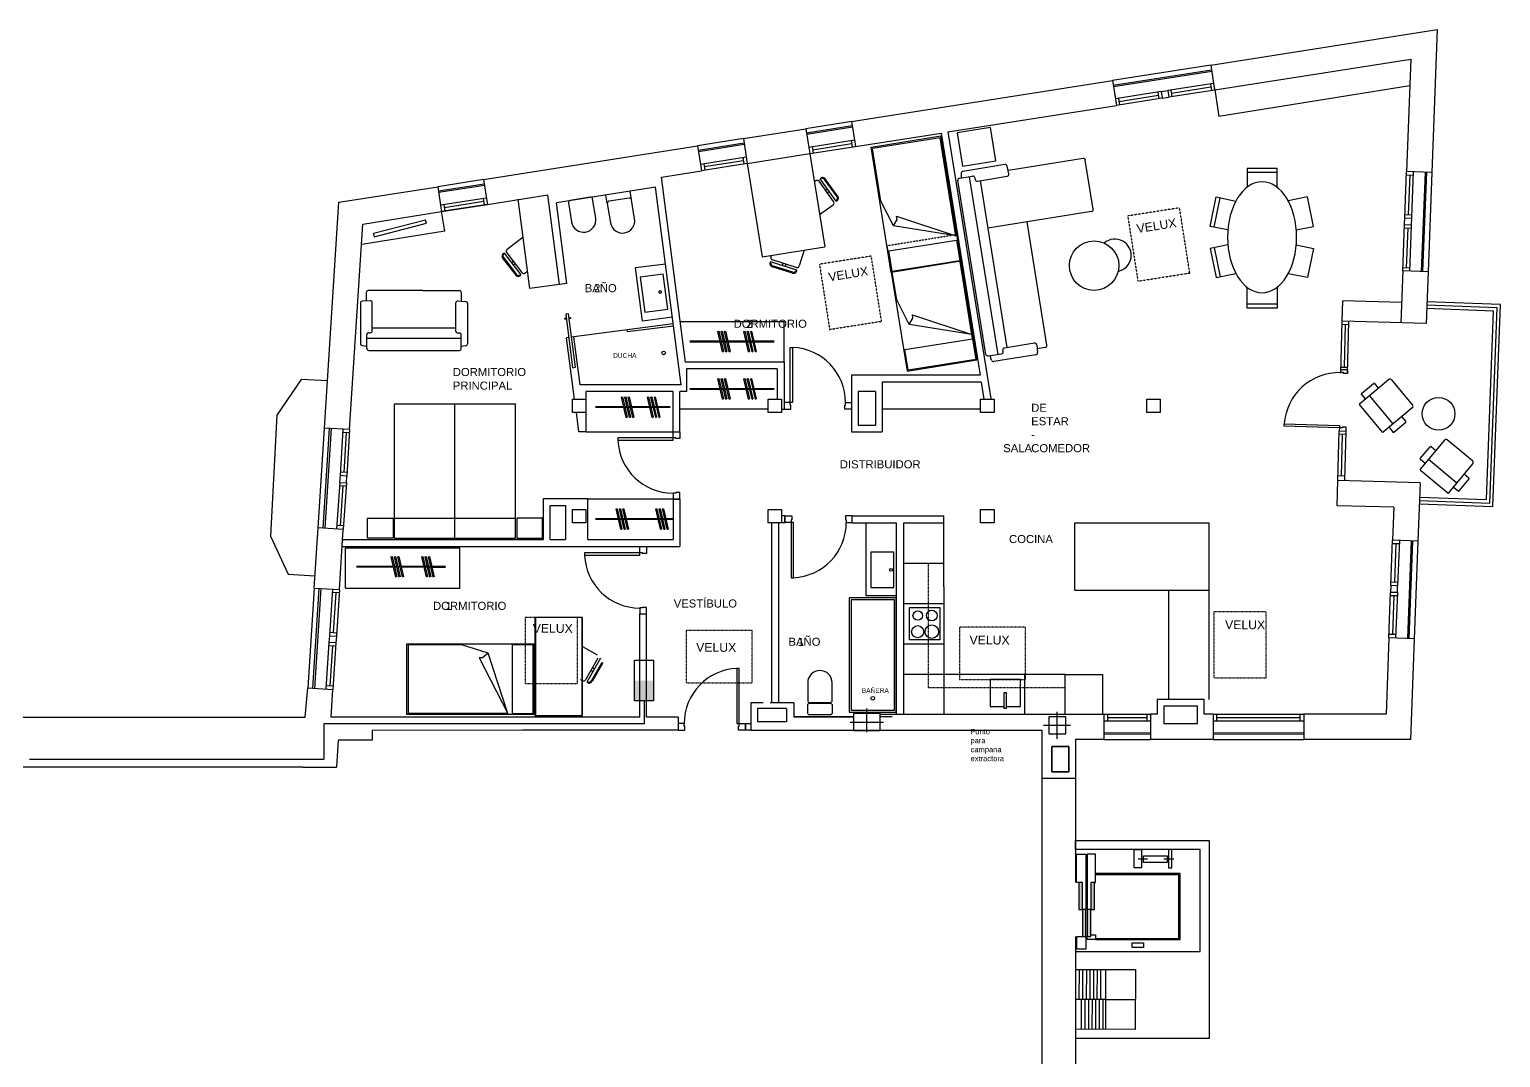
# Model space of a CAD drawing. Header units: millimetres. Extents: x -114873 to 61938, y -65989 to 30035.
# Drawn here: x -89479 to -64982, y -33514 to -16390 of the extents above; entities that cross this region are included whole.
import ezdxf

# ---------------------------------------------------------------- set-up
doc = ezdxf.new("R2010")
doc.units = ezdxf.units.MM
doc.linetypes.add('ACAD_ISO03W100', pattern=[30, 12, -18])
for name, color, linetype in [('1. ESTR - CUBIERTA', 160, 'Continuous'), ('1. MURO', 1, 'Continuous'), ('1. MURO MODIF', 1, 'Continuous'), ('12. MOB', 5, 'Continuous'), ('12. MOB ASEOS+COCINAS', 5, 'Continuous'), ('12. MOBILIARIO', 5, 'Continuous'), ('3. CARP', 4, 'Continuous'), ('3. CARPINTERIA', 4, 'Continuous'), ('4.1 ESTR REFORMADO', 1, 'Continuous'), ('6. PROYECCIÓN', 251, 'Continuous'), ('_aislante', 251, 'Continuous'), ('Escaleras y ascensor', 7, 'Continuous'), ('Telecomunicaciones', 3, 'Continuous'), ('TEXTO', 140, 'Continuous')]:
    doc.layers.add(name, color=color, linetype=linetype)
doc.styles.get("Standard").update_dxf_attribs({"font": 'arial.ttf'})
doc.styles.add('texto 2', font='arial.ttf', dxfattribs={"height": 0.06})

# ---------------------------------------------------------------- blocks, each defined once
blk = doc.blocks.new('WC')
for points in [[(-0.214, -0.183), (-0.477, -0.183, -0.414214), (-0.659, 0), (-0.659, 0, -0.414214), (-0.477, 0.182), (-0.214, 0.182, -0.414214), (-0.184, 0.152), (-0.184, -0.153, -0.414214)], [(-0.143, -0.183), (-0.03, -0.183, 0.414214), (0, -0.153), (0, 0.152, 0.414214), (-0.03, 0.182), (-0.143, 0.182, 0.414214), (-0.173, 0.152), (-0.173, -0.153, 0.414214)]]:
    blk.add_lwpolyline(points, format="xyb", close=True)
blk = doc.blocks.new('A$Cd6b9cd30')
at = {"layer": 'Telecomunicaciones'}
h = blk.add_hatch(color=256, dxfattribs=at)
h.dxf.hatch_style = 1
h.paths.add_polyline_path([(-158, 0), (-158, -338), (158, -338), (158, 0)])
blk.add_lwpolyline([(158, 0), (158, -677), (-158, -677), (-158, 0)], close=True, dxfattribs=at)

msp = doc.modelspace()

# ---------------------------------------------------------------- hatches: boundary and pattern name
for points in [[(-72006, -31048), (-71946, -31048), (-71946, -30598), (-72006, -30598)], [(-71806, -31048), (-71746, -31048), (-71746, -30598), (-71806, -30598)], [(-71886, -31498), (-71886, -31048), (-71946, -31048), (-71946, -31498)], [(-71866, -31498), (-71806, -31498), (-71806, -31468), (-71806, -31048), (-71866, -31048)]]:
    msp.add_hatch(color=256).paths.add_polyline_path(points)

# ---------------------------------------------------------------- linework, layer by layer
for p, q in [((-70860, -30211), (-71016, -30211)), ((-70425, -30211), (-70592, -30211))]:
    msp.add_line(p, q)
for points in [[(-67643, -22105), (-67641, -22052), (-67529, -22055), (-67531, -22119), (-67598, -22118), (-67598, -22106), (-67643, -22105)], [(-67667, -23024), (-67668, -23077), (-67556, -23080), (-67555, -23015), (-67622, -23014), (-67622, -23025), (-67667, -23024)], [(-72062, -31498), (-72062, -31748), (-69982, -31748), (-69982, -30048), (-69982, -30048), (-72062, -30048), (-72062, -30598)], [(-72006, -30598), (-72042, -30598), (-72042, -30124), (-71886, -30124), (-71886, -31048)], [(-71746, -30598), (-71726, -30598), (-71726, -30124), (-71866, -30124), (-71866, -31048)], [(-71726, -31548), (-70318, -31548), (-70318, -30448), (-71726, -30448)], [(-71726, -31528), (-70338, -31528), (-70338, -30468), (-71726, -30468)], [(-71726, -31548), (-71866, -31548), (-71866, -31498), (-71806, -31498), (-71806, -31468), (-71726, -31468), (-71726, -31548)]]:
    msp.add_lwpolyline(points)
for points in [[(-67667, -23024), (-68585, -22999), (-68584, -22960), (-67666, -22984)], [(-70960, -30048), (-70960, -30356), (-71083, -30356), (-71083, -30048)], [(-70514, -30048), (-70514, -30356), (-70458, -30356), (-70458, -30048)], [(-70536, -30155), (-70536, -30267), (-70927, -30267), (-70927, -30155)], [(-72006, -30598), (-72006, -31048), (-71946, -31048), (-71946, -30598)], [(-71806, -30598), (-71806, -31048), (-71746, -31048), (-71746, -30598)], [(-71946, -31048), (-71946, -31498), (-71886, -31498), (-71886, -31048)], [(-71866, -31048), (-71866, -31498), (-71806, -31498), (-71806, -31048)], [(-71886, -31498), (-71886, -31708), (-72037, -31708), (-72037, -31498)], [(-70927, -31603), (-70927, -31681), (-71116, -31681), (-71116, -31603)]]:
    msp.add_lwpolyline(points, close=True)
msp.add_arc((-67667, -23025), 920, 88.5034, 175.9638)
at = {"layer": '1. ESTR - CUBIERTA'}
for p, q in [((-72454, -28335), (-72174, -28335)), ((-72454, -28756), (-72454, -28335)), ((-72174, -28335), (-72174, -28756)), ((-72174, -28756), (-72454, -28756))]:
    msp.add_line(p, q, dxfattribs=at)
at = {"layer": '1. MURO'}
for p, q in [((-69808, -16984), (-66037, -16390)), ((-66037, -16390), (-66129, -18771)), ((-69742, -17399), (-66477, -16884)), ((-66477, -16884), (-66548, -18756)), ((-69808, -16984), (-69749, -17361)), ((-75789, -17925), (-71444, -17241)), ((-71444, -17238), (-71379, -17656)), ((-69749, -17361), (-69743, -17399)), ((-70634, -17426), (-70523, -17409)), ((-70634, -17426), (-70618, -17528)), ((-70618, -17528), (-70617, -17537)), ((-70617, -17537), (-70506, -17519)), ((-70523, -17409), (-70505, -17519)), ((-74188, -18098), (-71379, -17656)), ((-77591, -18208), (-76551, -18045)), ((-76551, -18045), (-76491, -18423)), ((-75789, -17925), (-75729, -18303)), ((-75724, -18340), (-74298, -18116)), ((-74298, -18116), (-73648, -22150)), ((-74188, -18098), (-73472, -22538)), ((-81918, -18889), (-78354, -18328)), ((-78354, -18329), (-78294, -18708)), ((-77591, -18208), (-77531, -18588)), ((-75729, -18303), (-75724, -18340)), ((-77531, -18588), (-77526, -18623)), ((-77526, -18622), (-76485, -18459)), ((-76491, -18423), (-76485, -18459)), ((-78954, -18848), (-78289, -18743)), ((-78552, -21931), (-78954, -18848)), ((-78294, -18708), (-78289, -18743)), ((-66129, -18771), (-66548, -18756)), ((-84326, -19268), (-82680, -19009)), ((-82681, -19009), (-82620, -19396)), ((-81918, -18889), (-81857, -19276)), ((-79056, -19015), (-80703, -19280)), ((-78627, -22307), (-79056, -19015)), ((-84567, -23031), (-84326, -19268)), ((-81857, -19276), (-81853, -19304)), ((-81853, -19304), (-80845, -19146)), ((-80650, -20640), (-80845, -19146)), ((-80528, -20624), (-80703, -19280)), ((-83928, -19631), (-82615, -19424)), ((-82620, -19396), (-82615, -19424)), ((-66581, -19640), (-66577, -19529)), ((-66577, -19529), (-66465, -19533)), ((-66465, -19533), (-66469, -19645)), ((-84147, -23054), (-83928, -19631)), ((-66581, -19640), (-66469, -19645)), ((-66610, -20413), (-66643, -21270)), ((-66190, -20428), (-66610, -20413)), ((-66190, -20428), (-66223, -21286)), ((-80528, -20624), (-80650, -20640)), ((-67620, -21249), (-67611, -20913)), ((-66630, -20939), (-67611, -20913)), ((-66223, -21286), (-67620, -21249)), ((-80497, -21523), (-80535, -21528)), ((-80402, -22547), (-80535, -21528)), ((-80412, -21512), (-80450, -21517)), ((-80309, -22307), (-80412, -21512)), ((-78537, -22043), (-78537, -22419)), ((-77030, -22043), (-77030, -22547)), ((-76912, -21931), (-76912, -22715)), ((-73648, -22150), (-75792, -22150)), ((-75792, -22150), (-75792, -23091)), ((-73629, -22267), (-75277, -22267)), ((-75277, -22267), (-75277, -23091)), ((-73629, -22267), (-73584, -22547)), ((-80207, -23091), (-80207, -22419)), ((-75389, -22419), (-75680, -22419)), ((-75680, -22419), (-75680, -22979)), ((-75389, -22419), (-75389, -22979)), ((-80438, -22771), (-80438, -22547)), ((-80438, -22547), (-80214, -22547)), ((-80214, -22771), (-80438, -22771)), ((-80331, -23091), (-80372, -22771)), ((-80214, -22547), (-80214, -22771)), ((-77179, -22771), (-77179, -22547)), ((-77179, -22547), (-76955, -22547)), ((-76955, -22771), (-77179, -22771)), ((-76955, -22547), (-76955, -22771)), ((-73640, -22771), (-73640, -22547)), ((-73640, -22547), (-73416, -22547)), ((-73416, -22771), (-73640, -22771)), ((-73416, -22547), (-73416, -22771)), ((-70873, -22771), (-70873, -22547)), ((-70873, -22547), (-70649, -22547)), ((-70649, -22771), (-70873, -22771)), ((-70649, -22547), (-70649, -22771)), ((-75680, -22979), (-75389, -22979)), ((-84147, -23054), (-84567, -23031)), ((-80207, -23091), (-80331, -23091)), ((-75792, -23091), (-75277, -23091)), ((-84305, -23822), (-84313, -23934)), ((-84313, -23934), (-84201, -23940)), ((-84193, -23828), (-84305, -23822)), ((-84201, -23940), (-84193, -23828)), ((-67702, -24322), (-67690, -23902)), ((-66323, -23939), (-67690, -23902)), ((-66323, -23939), (-66360, -24914)), ((-80917, -24887), (-80917, -24205)), ((-80917, -24205), (-80178, -24205)), ((-80178, -24887), (-80178, -24205)), ((-78761, -24211), (-78761, -24887)), ((-78649, -24211), (-78649, -25004)), ((-80805, -24887), (-80805, -24317)), ((-80805, -24317), (-80550, -24317)), ((-80438, -24608), (-80438, -24384)), ((-80438, -24384), (-80214, -24384)), ((-80214, -24384), (-80214, -24608)), ((-77179, -24608), (-77179, -24384)), ((-77179, -24384), (-76955, -24384)), ((-76955, -24384), (-76955, -24608)), ((-76899, -24491), (-76955, -24491)), ((-76899, -24491), (-76899, -24608)), ((-75779, -24491), (-74254, -24491)), ((-75779, -24608), (-75779, -24491)), ((-74254, -24608), (-74254, -24491)), ((-73640, -24608), (-73640, -24384)), ((-73640, -24384), (-73416, -24384)), ((-73416, -24384), (-73416, -24608)), ((-66759, -24347), (-67702, -24322)), ((-66759, -24347), (-66780, -24899)), ((-84737, -25696), (-84673, -24693)), ((-84253, -24716), (-84673, -24693)), ((-84318, -25719), (-84254, -24720)), ((-80214, -24608), (-80438, -24608)), ((-76955, -24608), (-77179, -24608)), ((-77121, -24608), (-77121, -27603)), ((-77004, -24608), (-77004, -27603)), ((-76899, -24608), (-76955, -24608)), ((-75779, -24608), (-75044, -24608)), ((-75044, -24608), (-75044, -27806)), ((-74926, -24608), (-74926, -27806)), ((-74926, -24608), (-74254, -24608)), ((-73416, -24608), (-73640, -24608)), ((-84264, -24887), (-80917, -24887)), ((-80805, -24887), (-80550, -24887)), ((-80178, -24887), (-78761, -24887)), ((-66360, -24914), (-66780, -24899)), ((-84272, -25004), (-78649, -25004)), ((-84737, -25696), (-84318, -25719)), ((-66809, -25654), (-66813, -25766)), ((-66697, -25658), (-66809, -25654)), ((-66701, -25770), (-66697, -25658)), ((-66701, -25770), (-66813, -25766)), ((-79316, -26124), (-79204, -26124)), ((-84486, -26598), (-84478, -26488)), ((-84374, -26606), (-84486, -26598)), ((-84478, -26488), (-84367, -26494)), ((-84367, -26494), (-84374, -26606)), ((-66841, -26522), (-66890, -27794)), ((-66422, -26538), (-66841, -26522)), ((-66422, -26538), (-66485, -28214)), ((-84885, -27843), (-84843, -27358)), ((-84844, -27357), (-84424, -27381)), ((-84453, -27843), (-84424, -27384)), ((-77466, -27603), (-77466, -28061)), ((-77260, -27603), (-77466, -27603)), ((-76752, -27603), (-77142, -27603)), ((-76752, -27603), (-76752, -27841)), ((-69917, -27548), (-70701, -27548)), ((-70701, -27548), (-70701, -27794)), ((-70029, -27660), (-70589, -27660)), ((-70589, -27660), (-70589, -27951)), ((-70029, -27951), (-70029, -27660)), ((-69917, -27794), (-69917, -27548)), ((-94981, -27843), (-84885, -27843)), ((-84885, -27843), (-84885, -27843)), ((-79316, -27843), (-84453, -27843)), ((-78676, -27843), (-79204, -27843)), ((-78676, -27843), (-78676, -28063)), ((-77354, -27698), (-77354, -27922)), ((-76870, -27698), (-77354, -27698)), ((-76870, -27922), (-77354, -27922)), ((-76870, -27698), (-76870, -27922)), ((-75759, -27841), (-76752, -27841)), ((-76752, -27841), (-75759, -27841)), ((-75112, -27841), (-75311, -27841)), ((-75310, -27793), (-71586, -27793)), ((-71586, -27793), (-71586, -28215)), ((-70701, -27794), (-70813, -27794)), ((-70813, -27794), (-70813, -28214)), ((-69770, -27794), (-69917, -27794)), ((-69770, -27794), (-69770, -28214)), ((-68261, -27794), (-68261, -28214)), ((-66890, -27794), (-68261, -27794)), ((-81266, -28063), (-83774, -28065)), ((-83774, -28065), (-83774, -28229)), ((-78676, -28063), (-81266, -28063)), ((-77556, -28063), (-77556, -27951)), ((-77556, -27951), (-77466, -27951)), ((-77466, -28063), (-77556, -28063)), ((-77466, -28034), (-77466, -28061)), ((-77466, -28061), (-72620, -28061)), ((-72620, -28061), (-72620, -28868)), ((-70589, -27951), (-70029, -27951)), ((-84338, -28229), (-84366, -28676)), ((-83774, -28229), (-84338, -28229)), ((-72174, -28335), (-72454, -28335)), ((-72454, -28335), (-72454, -28335)), ((-72454, -28335), (-72454, -28756)), ((-72174, -28756), (-72174, -28335)), ((-72060, -28215), (-72060, -28868)), ((-71586, -28215), (-72060, -28215)), ((-69770, -28214), (-70813, -28214)), ((-66485, -28214), (-68261, -28214)), ((-84928, -28676), (-94928, -28676)), ((-84928, -28676), (-84366, -28676)), ((-72062, -28868), (-72620, -28868)), ((-72620, -28868), (-72620, -35532)), ((-72454, -28756), (-72174, -28756)), ((-72062, -28868), (-72060, -30048)), ((-72060, -30048), (-72060, -29898)), ((-72060, -29898), (-69832, -29898)), ((-69832, -29898), (-69832, -33196)), ((-72062, -31748), (-72062, -32048)), ((-72062, -33043), (-72060, -35532)), ((-69832, -33196), (-72062, -33197))]:
    msp.add_line(p, q, dxfattribs=at)
at = {"layer": '1. MURO', "color": 1}
for p, q in [((-76912, -21931), (-78552, -21931)), ((-77030, -22043), (-78537, -22043)), ((-78627, -22307), (-80309, -22307)), ((-78761, -22419), (-80207, -22419)), ((-78761, -23091), (-78761, -22419)), ((-78537, -22419), (-78649, -22419)), ((-78649, -23091), (-78649, -22419)), ((-76955, -22715), (-76912, -22715)), ((-80550, -24317), (-80550, -24887)), ((-79316, -27843), (-79316, -26124)), ((-79204, -27843), (-79204, -26124))]:
    msp.add_line(p, q, dxfattribs=at)
at = {"layer": '1. MURO MODIF'}
msp.add_lwpolyline([(-72224, -28121), (-72224, -27841), (-72504, -27841), (-72504, -28121)], close=True, dxfattribs=at)
at = {"layer": '12. MOB'}
for p, q in [((-67329, -22623), (-66847, -22222)), ((-67297, -22451), (-67099, -22286)), ((-67084, -22287), (-67019, -22365)), ((-66800, -22226), (-66449, -22648)), ((-67234, -22544), (-67299, -22466)), ((-66771, -22960), (-67166, -22487)), ((-66951, -23095), (-67331, -22639)), ((-66453, -22695), (-66935, -23096)), ((-66840, -23017), (-66776, -23095)), ((-66760, -23096), (-66562, -22932)), ((-66561, -22916), (-66625, -22838)), ((-65917, -23231), (-66319, -23713)), ((-65448, -23577), (-65870, -23226)), ((-66319, -23538), (-66154, -23340)), ((-66138, -23338), (-66061, -23403)), ((-66240, -23618), (-66317, -23553)), ((-66317, -23728), (-65861, -24108)), ((-66183, -23549), (-65709, -23943)), ((-65845, -24107), (-65444, -23625)), ((-65673, -24075), (-65508, -23877)), ((-65510, -23861), (-65587, -23797)), ((-65766, -24012), (-65689, -24076))]:
    msp.add_line(p, q, dxfattribs=at)
msp.add_circle((-66015, -22792), 273, dxfattribs=at)
for centre, radius, start, end in [((-67092, -22295), 11.2, 39.7714, 129.7714), ((-66826, -22247), 33.6, 39.7714, 129.7714), ((-67290, -22459), 11.2, 129.7714, 219.7714), ((-67322, -22631), 11.2, 129.7714, 219.7714), ((-66474, -22669), 33.6, 309.7714, 39.7714), ((-66569, -22923), 11.2, 309.7714, 39.7714), ((-66942, -23088), 11.2, 219.7714, 309.7714), ((-66767, -23088), 11.2, 219.7714, 309.7714), ((-65892, -23252), 33.6, 50.2286, 140.2286), ((-66145, -23347), 11.2, 50.2286, 140.2286), ((-66310, -23545), 11.2, 140.2286, 230.2286), ((-66310, -23720), 11.2, 140.2286, 230.2286), ((-65470, -23603), 33.6, 320.2286, 50.2286), ((-65517, -23870), 11.2, 320.2286, 50.2286), ((-65854, -24100), 11.2, 230.2286, 320.2286), ((-65682, -24068), 11.2, 230.2286, 320.2286)]:
    msp.add_arc(centre, radius, start, end, dxfattribs=at)
at = {"layer": '12. MOB ASEOS+COCINAS'}
msp.add_line((-70509, -27418), (-70509, -27418), dxfattribs=at)
at = {"layer": '12. MOBILIARIO'}
for p, q in [((-66494, -17329), (-69671, -17841)), ((-69742, -17399), (-69671, -17841)), ((-73476, -18024), (-74029, -18114)), ((-74029, -18114), (-73940, -18666)), ((-73387, -18577), (-73476, -18024)), ((-75464, -18349), (-74303, -18162)), ((-75128, -20439), (-75464, -18349)), ((-75357, -19012), (-75464, -18349)), ((-74315, -18193), (-75443, -18375)), ((-74052, -19827), (-74315, -18193)), ((-74303, -18162), (-73967, -20251)), ((-76486, -18460), (-76236, -20009)), ((-75302, -19250), (-75443, -18375)), ((-73940, -18666), (-73387, -18577)), ((-71935, -18539), (-73177, -18739)), ((-71765, -19385), (-71897, -18566)), ((-77526, -18623), (-77275, -20177)), ((-74240, -18659), (-74129, -19347)), ((-73994, -18870), (-73774, -18835)), ((-73965, -18788), (-73962, -18865)), ((-73237, -18642), (-73937, -18755)), ((-73832, -18844), (-73355, -21804)), ((-73736, -18862), (-73732, -18888)), ((-73694, -18915), (-73197, -18835)), ((-73170, -18795), (-73199, -18667)), ((-68705, -18706), (-69204, -18706)), ((-69204, -18706), (-69204, -19019)), ((-68705, -18773), (-69204, -18773)), ((-68705, -19019), (-68705, -18706)), ((-79453, -19226), (-79476, -19083)), ((-76385, -18911), (-76410, -18929)), ((-76088, -19257), (-76331, -18920)), ((-76044, -19252), (-76312, -18880)), ((-76030, -19179), (-76239, -18890)), ((-76017, -19170), (-76226, -18880)), ((-76225, -19067), (-76193, -19045)), ((-76194, -19109), (-76163, -19087)), ((-73555, -21803), (-74021, -18908)), ((-73649, -18908), (-73201, -21686)), ((-81149, -20705), (-81342, -19218)), ((-80504, -19279), (-80453, -19597)), ((-80139, -19186), (-80476, -19241)), ((-80049, -19532), (-80101, -19214)), ((-79857, -19286), (-79879, -19148)), ((-79856, -19291), (-79805, -19609)), ((-79491, -19199), (-79828, -19253)), ((-79401, -19544), (-79453, -19226)), ((-76322, -19474), (-76097, -19312)), ((-75093, -19662), (-75302, -19250)), ((-69818, -19670), (-69718, -19181)), ((-69753, -19683), (-69652, -19195)), ((-69718, -19181), (-69390, -19248)), ((-68197, -19181), (-68519, -19247)), ((-68096, -19670), (-68197, -19181)), ((-82882, -19565), (-83750, -19790)), ((-82868, -19619), (-82882, -19565)), ((-82615, -19424), (-82616, -19418)), ((-82563, -19750), (-82616, -19418)), ((-75093, -19662), (-75032, -19554)), ((-75032, -19554), (-75041, -19501)), ((-75041, -19501), (-74052, -19827)), ((-71792, -19423), (-73521, -19702)), ((-72535, -21646), (-72866, -19596)), ((-82563, -19750), (-83946, -19973)), ((-83750, -19790), (-83736, -19844)), ((-83736, -19844), (-82868, -19619)), ((-80219, -19766), (-80219, -19766)), ((-79571, -19779), (-79571, -19779)), ((-74052, -19827), (-75093, -19662)), ((-69524, -19730), (-69818, -19670)), ((-68384, -19729), (-68096, -19670)), ((-81260, -19852), (-81524, -20054)), ((-77275, -20177), (-76236, -20009)), ((-76578, -20065), (-76662, -20330)), ((-75200, -19991), (-74863, -22081)), ((-75168, -20080), (-74040, -19899)), ((-75113, -20424), (-75168, -20080)), ((-74040, -19899), (-73985, -20242)), ((-69524, -19975), (-69818, -20036)), ((-69818, -20036), (-69718, -20524)), ((-69753, -20022), (-69652, -20511)), ((-68385, -19977), (-68096, -20036)), ((-68096, -20036), (-68197, -20524)), ((-81599, -20198), (-81382, -20481)), ((-81586, -20188), (-81369, -20472)), ((-81575, -20115), (-81296, -20479)), ((-81531, -20109), (-81278, -20439)), ((-81420, -20253), (-81451, -20277)), ((-81389, -20294), (-81419, -20318)), ((-78889, -20297), (-79389, -20362)), ((-76702, -20399), (-77139, -20261)), ((-77133, -20182), (-77123, -20152)), ((-76710, -20355), (-77107, -20230)), ((-76766, -20434), (-77107, -20327)), ((-76934, -20285), (-76945, -20322)), ((-76884, -20301), (-76896, -20338)), ((-73967, -20251), (-75128, -20439)), ((-73985, -20242), (-75113, -20424)), ((-73787, -21469), (-73983, -20254)), ((-73702, -21894), (-73982, -20153)), ((-81223, -20446), (-81186, -20417)), ((-79273, -21251), (-79389, -20362)), ((-78926, -20466), (-79309, -20516)), ((-79309, -20516), (-79234, -21097)), ((-78850, -21047), (-78926, -20466)), ((-76771, -20450), (-77112, -20343)), ((-75037, -20893), (-75111, -20436)), ((-69718, -20524), (-69388, -20457)), ((-68197, -20524), (-68521, -20458)), ((-83871, -20773), (-83871, -20912)), ((-82929, -20739), (-83837, -20739)), ((-82929, -20739), (-82320, -20739)), ((-82287, -20772), (-82287, -20910)), ((-80650, -20640), (-81149, -20705)), ((-69204, -21031), (-69204, -20684)), ((-68705, -20684), (-68705, -21031)), ((-83967, -20949), (-83967, -21624)), ((-83805, -20908), (-83937, -20917)), ((-83770, -21410), (-83770, -20941)), ((-82379, -21414), (-82379, -20945)), ((-82344, -20912), (-82213, -20921)), ((-82182, -20954), (-82182, -21628)), ((-79234, -21097), (-78850, -21047)), ((-74828, -21304), (-75037, -20893)), ((-73776, -21537), (-73887, -20849)), ((-68705, -20964), (-69204, -20964)), ((-68705, -21031), (-69204, -21031)), ((-78759, -21296), (-80412, -21512)), ((-78773, -21185), (-79273, -21251)), ((-76912, -21259), (-78639, -21259)), ((-76912, -21931), (-76912, -21259)), ((-74828, -21304), (-74768, -21197)), ((-73787, -21469), (-74828, -21304)), ((-74768, -21197), (-74776, -21144)), ((-74776, -21144), (-73787, -21469)), ((-83862, -21699), (-83862, -21475)), ((-82287, -21539), (-83862, -21539)), ((-83829, -21443), (-83803, -21443)), ((-82379, -21368), (-83770, -21368)), ((-82320, -21447), (-82346, -21447)), ((-82287, -21703), (-82287, -21480)), ((-79519, -21429), (-79523, -21396)), ((-78754, -21330), (-79519, -21429)), ((-78016, -21420), (-77999, -21416)), ((-77938, -21758), (-78016, -21420)), ((-77999, -21416), (-77921, -21754)), ((-77960, -21420), (-77943, -21416)), ((-77882, -21758), (-77960, -21420)), ((-77943, -21416), (-77865, -21754)), ((-77904, -21420), (-77887, -21416)), ((-77826, -21758), (-77904, -21420)), ((-77887, -21416), (-77809, -21754)), ((-77581, -21420), (-77565, -21416)), ((-77503, -21758), (-77581, -21420)), ((-77565, -21416), (-77487, -21754)), ((-77525, -21420), (-77509, -21416)), ((-77447, -21758), (-77525, -21420)), ((-77509, -21416), (-77431, -21754)), ((-77469, -21420), (-77453, -21416)), ((-77391, -21758), (-77469, -21420)), ((-77453, -21416), (-77375, -21754)), ((-74904, -21723), (-73776, -21541)), ((-73776, -21541), (-73720, -21885)), ((-83939, -21656), (-83862, -21666)), ((-83829, -21736), (-82320, -21736)), ((-82211, -21661), (-82287, -21670)), ((-78482, -21579), (-77979, -21579)), ((-78482, -21591), (-77976, -21591)), ((-77962, -21579), (-77923, -21579)), ((-77959, -21591), (-77920, -21591)), ((-77938, -21758), (-77921, -21754)), ((-77906, -21579), (-77867, -21579)), ((-77903, -21591), (-77864, -21591)), ((-77882, -21758), (-77865, -21754)), ((-77850, -21579), (-77078, -21579)), ((-77847, -21591), (-77078, -21591)), ((-77826, -21758), (-77809, -21754)), ((-77503, -21758), (-77487, -21754)), ((-77447, -21758), (-77431, -21754)), ((-77391, -21758), (-77375, -21754)), ((-74848, -22067), (-74904, -21723)), ((-73513, -21829), (-73293, -21794)), ((-73265, -21756), (-73270, -21730)), ((-73242, -21692), (-72745, -21612)), ((-72707, -21642), (-72695, -21773)), ((-72563, -21685), (-72701, -21707)), ((-74863, -22081), (-73702, -21894)), ((-73720, -21885), (-74848, -22067)), ((-73459, -21898), (-73481, -21824)), ((-72722, -21808), (-73422, -21921)), ((-78016, -22208), (-77999, -22205)), ((-77938, -22547), (-78016, -22208)), ((-77999, -22205), (-77921, -22543)), ((-77960, -22208), (-77943, -22205)), ((-77882, -22547), (-77960, -22208)), ((-77943, -22205), (-77865, -22543)), ((-77904, -22208), (-77887, -22205)), ((-77826, -22547), (-77904, -22208)), ((-77887, -22205), (-77809, -22543)), ((-77581, -22208), (-77565, -22205)), ((-77503, -22547), (-77581, -22208)), ((-77565, -22205), (-77487, -22543)), ((-77525, -22208), (-77509, -22205)), ((-77447, -22547), (-77525, -22208)), ((-77509, -22205), (-77431, -22543)), ((-77469, -22208), (-77453, -22205)), ((-77391, -22547), (-77469, -22208)), ((-77453, -22205), (-77375, -22543)), ((-79620, -22513), (-79603, -22509)), ((-79542, -22851), (-79620, -22513)), ((-79603, -22509), (-79525, -22847)), ((-79564, -22513), (-79547, -22509)), ((-79486, -22851), (-79564, -22513)), ((-79547, -22509), (-79469, -22847)), ((-79508, -22513), (-79491, -22509)), ((-79430, -22851), (-79508, -22513)), ((-79491, -22509), (-79413, -22847)), ((-79185, -22513), (-79169, -22509)), ((-79107, -22851), (-79185, -22513)), ((-79169, -22509), (-79091, -22847)), ((-79129, -22513), (-79113, -22509)), ((-79051, -22851), (-79129, -22513)), ((-79113, -22509), (-79035, -22847)), ((-79073, -22513), (-79057, -22509)), ((-78995, -22851), (-79073, -22513)), ((-79057, -22509), (-78979, -22847)), ((-78482, -22368), (-77979, -22368)), ((-78482, -22379), (-77976, -22379)), ((-77962, -22368), (-77923, -22368)), ((-77959, -22379), (-77920, -22379)), ((-77906, -22368), (-77867, -22368)), ((-77903, -22379), (-77864, -22379)), ((-77850, -22368), (-77078, -22368)), ((-77847, -22379), (-77078, -22379)), ((-83401, -22624), (-81385, -22624)), ((-83401, -24864), (-83401, -22624)), ((-82393, -24864), (-82393, -22624)), ((-81385, -24864), (-81385, -22624)), ((-80051, -22672), (-79583, -22672)), ((-80051, -22683), (-79580, -22683)), ((-79566, -22672), (-79527, -22672)), ((-79563, -22683), (-79524, -22683)), ((-79510, -22672), (-79471, -22672)), ((-79507, -22683), (-79468, -22683)), ((-79454, -22672), (-78809, -22672)), ((-79451, -22683), (-78809, -22683)), ((-77179, -22715), (-78649, -22715)), ((-77938, -22547), (-77921, -22543)), ((-77882, -22547), (-77865, -22543)), ((-77826, -22547), (-77809, -22543)), ((-77503, -22547), (-77487, -22543)), ((-77447, -22547), (-77431, -22543)), ((-77391, -22547), (-77375, -22543)), ((-73640, -22715), (-75277, -22715)), ((-79542, -22851), (-79525, -22847)), ((-79486, -22851), (-79469, -22847)), ((-79430, -22851), (-79413, -22847)), ((-79107, -22851), (-79091, -22847)), ((-79051, -22851), (-79035, -22847)), ((-78995, -22851), (-78979, -22847)), ((-80207, -23091), (-78761, -23091)), ((-78761, -24211), (-80178, -24211)), ((-79709, -24377), (-79692, -24373)), ((-79631, -24715), (-79709, -24377)), ((-79692, -24373), (-79614, -24712)), ((-79653, -24377), (-79636, -24373)), ((-79575, -24715), (-79653, -24377)), ((-79636, -24373), (-79558, -24712)), ((-79597, -24377), (-79580, -24373)), ((-79519, -24715), (-79597, -24377)), ((-79580, -24373), (-79502, -24712)), ((-79049, -24377), (-79033, -24373)), ((-78971, -24715), (-79049, -24377)), ((-79033, -24373), (-78955, -24712)), ((-78993, -24377), (-78977, -24373)), ((-78915, -24715), (-78993, -24377)), ((-78977, -24373), (-78899, -24712)), ((-78937, -24377), (-78921, -24373)), ((-78859, -24715), (-78937, -24377)), ((-78921, -24373), (-78843, -24712)), ((-83849, -24528), (-83424, -24528)), ((-83849, -24864), (-83849, -24528)), ((-83424, -24528), (-83424, -24864)), ((-83401, -24528), (-81385, -24528)), ((-80937, -24528), (-81363, -24528)), ((-81363, -24528), (-81363, -24864)), ((-80937, -24864), (-80937, -24528)), ((-80055, -24537), (-79672, -24537)), ((-80055, -24548), (-79669, -24548)), ((-79655, -24537), (-79616, -24537)), ((-79652, -24548), (-79613, -24548)), ((-79631, -24715), (-79614, -24712)), ((-79599, -24537), (-79560, -24537)), ((-79596, -24548), (-79557, -24548)), ((-79575, -24715), (-79558, -24712)), ((-79543, -24537), (-78898, -24537)), ((-79540, -24548), (-78898, -24548)), ((-79519, -24715), (-79502, -24712)), ((-78995, -24537), (-78956, -24537)), ((-78993, -24548), (-78954, -24548)), ((-78971, -24715), (-78955, -24712)), ((-78939, -24537), (-78900, -24537)), ((-78937, -24548), (-78898, -24548)), ((-78915, -24715), (-78899, -24712)), ((-78883, -24537), (-78761, -24537)), ((-78880, -24549), (-78761, -24549)), ((-78859, -24715), (-78843, -24712)), ((-75548, -25824), (-75548, -24608)), ((-74254, -25672), (-74254, -24608)), ((-72072, -24608), (-69834, -24608)), ((-72072, -25728), (-72072, -24608)), ((-69834, -27548), (-69834, -24608)), ((-83424, -24864), (-83849, -24864)), ((-83401, -24864), (-81385, -24864)), ((-81363, -24864), (-80937, -24864)), ((-84217, -25696), (-84217, -25024)), ((-84217, -25024), (-82313, -25024)), ((-83454, -25173), (-83438, -25169)), ((-83376, -25511), (-83454, -25173)), ((-83438, -25169), (-83360, -25507)), ((-83398, -25173), (-83382, -25169)), ((-83320, -25511), (-83398, -25173)), ((-83382, -25169), (-83304, -25507)), ((-83342, -25173), (-83326, -25169)), ((-83264, -25511), (-83342, -25173)), ((-83326, -25169), (-83248, -25507)), ((-82944, -25173), (-82928, -25169)), ((-82866, -25511), (-82944, -25173)), ((-82928, -25169), (-82850, -25507)), ((-82888, -25173), (-82872, -25169)), ((-82810, -25511), (-82888, -25173)), ((-82872, -25169), (-82794, -25507)), ((-82832, -25173), (-82816, -25169)), ((-82754, -25511), (-82832, -25173)), ((-82816, -25169), (-82738, -25507)), ((-82313, -25696), (-82313, -25024)), ((-75084, -25097), (-75471, -25097)), ((-75471, -25097), (-75471, -25683)), ((-75084, -25683), (-75084, -25097)), ((-84030, -25332), (-83418, -25332)), ((-84030, -25343), (-83415, -25343)), ((-83400, -25332), (-83362, -25332)), ((-83398, -25343), (-83359, -25343)), ((-83344, -25332), (-83306, -25332)), ((-83342, -25343), (-83303, -25343)), ((-83288, -25332), (-82643, -25332)), ((-83286, -25343), (-82643, -25343)), ((-82890, -25332), (-82851, -25332)), ((-82888, -25343), (-82849, -25343)), ((-82834, -25332), (-82795, -25332)), ((-82832, -25343), (-82793, -25343)), ((-82778, -25332), (-82548, -25332)), ((-82775, -25344), (-82548, -25344)), ((-74926, -25280), (-74254, -25280)), ((-84217, -25696), (-82313, -25696)), ((-75471, -25683), (-75084, -25683)), ((-74254, -25672), (-74254, -27806)), ((-75044, -25856), (-75828, -25856)), ((-75828, -25856), (-75828, -27760)), ((-75077, -25890), (-75794, -25890)), ((-75794, -25890), (-75794, -27727)), ((-75044, -25824), (-75548, -25824)), ((-75077, -27727), (-75077, -25890)), ((-75044, -27760), (-75044, -25856)), ((-74926, -25952), (-74254, -25952)), ((-72072, -25728), (-69834, -25728)), ((-70506, -27548), (-70506, -25728)), ((-80276, -26185), (-81061, -26185)), ((-81061, -26185), (-81061, -27817)), ((-80268, -26185), (-81053, -26185)), ((-81053, -26185), (-81053, -27817)), ((-80276, -27817), (-80276, -26185)), ((-80268, -27817), (-80268, -26185)), ((-74823, -26555), (-74823, -26018)), ((-74823, -26018), (-74319, -26018)), ((-74319, -26018), (-74319, -26555)), ((-83195, -27798), (-83195, -26622)), ((-83195, -26622), (-81078, -26622)), ((-82279, -26639), (-83165, -26639)), ((-83165, -27781), (-83165, -26639)), ((-81839, -26780), (-82279, -26639)), ((-81090, -26639), (-81438, -26639)), ((-81438, -26639), (-81438, -27781)), ((-81090, -27781), (-81090, -26639)), ((-81078, -26622), (-81078, -27798)), ((-80268, -26669), (-80027, -26808)), ((-74926, -26624), (-74254, -26624)), ((-74319, -26555), (-74823, -26555)), ((-81936, -26857), (-81989, -26857)), ((-81989, -26857), (-81511, -27781)), ((-81839, -26780), (-81936, -26857)), ((-81511, -27781), (-81839, -26780)), ((-80013, -26861), (-80220, -27221)), ((-79968, -26862), (-80197, -27259)), ((-79947, -26933), (-80125, -27242)), ((-79933, -26941), (-80111, -27250)), ((-80129, -27064), (-80096, -27083)), ((-80103, -27019), (-80070, -27038)), ((-74254, -27134), (-74926, -27134)), ((-72238, -27134), (-74254, -27134)), ((-72910, -27134), (-72910, -27806)), ((-72238, -27134), (-71609, -27134)), ((-72238, -27134), (-72238, -27806)), ((-71609, -27134), (-71609, -27793)), ((-80273, -27236), (-80300, -27220)), ((-72978, -27216), (-73482, -27216)), ((-73482, -27216), (-73482, -27664)), ((-73247, -27700), (-73247, -27434)), ((-73247, -27434), (-73213, -27434)), ((-73213, -27434), (-73213, -27700)), ((-72978, -27664), (-72978, -27216)), ((-73482, -27664), (-73247, -27664)), ((-73213, -27664), (-72978, -27664)), ((-81078, -27798), (-83195, -27798)), ((-81511, -27781), (-83165, -27781)), ((-81511, -27781), (-82207, -27781)), ((-81438, -27781), (-81090, -27781)), ((-81061, -27817), (-80276, -27817)), ((-81053, -27817), (-80268, -27817)), ((-75828, -27760), (-75044, -27760)), ((-75794, -27727), (-75077, -27727)), ((-73213, -27700), (-73247, -27700)), ((-73247, -27700), (-73247, -27700))]:
    msp.add_line(p, q, dxfattribs=at)
at = {"layer": '12. MOBILIARIO', "linetype": 'ACAD_ISO03W100', "ltscale": 0.003}
msp.add_line((-75200, -19991), (-74039, -19804), dxfattribs=at)
at = {"layer": '12. MOBILIARIO', "linetype": 'ACAD_ISO03W100', "ltscale": 0.005}
for p in [(-74512, -25280), (-72238, -27358)]:
    msp.add_line(p, (-74512, -27358), dxfattribs=at)
at = {"layer": '12. MOBILIARIO'}
for centre, radius in [((-71750, -20324), 412), ((-78975, -20763), 23.1), ((-78918, -21778), 30.8), ((-75132, -25391), 23.1), ((-74688, -26152), 78.4), ((-74453, -26152), 89.6), ((-74688, -26421), 101), ((-74453, -26421), 112), ((-75436, -27529), 30.8)]:
    msp.add_circle(centre, radius, dxfattribs=at)
for centre, radius, start, end in [((-71929, -18571), 32.8, 9.152, 99.152), ((-76269, -18911), 53.4, 35.7504, 143.5063), ((-73932, -18787), 32.8, 99.152, 182.027), ((-73768, -18867), 32.8, 9.152, 99.152), ((-73231, -18674), 32.8, 12.9661, 99.152), ((-73202, -18803), 32.8, 279.152, 12.9661), ((-76363, -18942), 39, 35.7504, 125.7504), ((-76269, -18911), 37.4, 35.7504, 124.9268), ((-73989, -18903), 32.8, 99.152, 189.152), ((-73699, -18883), 32.8, 189.152, 279.152), ((-80471, -19274), 33.6, 99.152, 189.152), ((-80134, -19219), 33.6, 9.152, 99.152), ((-79823, -19286), 33.6, 99.152, 189.152), ((-79486, -19232), 33.6, 9.152, 99.152), ((-76120, -19280), 39, 305.7504, 35.7504), ((-76061, -19201), 53.4, 287.9944, 35.7504), ((-76061, -19201), 37.4, 306.5739, 35.7504), ((-80251, -19564), 204, 189.152, 279.152), ((-80251, -19564), 204, 279.152, 9.152), ((-79603, -19577), 204, 279.152, 9.152), ((-71797, -19391), 32.8, 279.152, 9.152), ((-79603, -19577), 204, 189.152, 279.152), ((-81500, -20085), 39, 127.4707, 217.4707), ((-71404, -20153), 272, 281.67, 130.8796), ((-81557, -20165), 53.4, 109.7148, 217.4707), ((-81557, -20165), 37.4, 128.2942, 217.4707), ((-77096, -20292), 53.4, 144.7977, 252.5536), ((-77095, -20193), 39, 162.5536, 252.5536), ((-77096, -20292), 37.4, 163.3771, 252.5536), ((-76699, -20318), 39, 252.5536, 342.5536), ((-81340, -20449), 53.4, 217.4707, 325.2267), ((-81340, -20449), 37.4, 217.4707, 306.6472), ((-81247, -20415), 39, 217.4707, 307.4707), ((-76755, -20399), 53.4, 252.5536, 0.3095), ((-76755, -20399), 37.4, 252.5536, 341.7301), ((-83837, -20773), 33.6, 90, 180), ((-82320, -20772), 32.8, 0, 90), ((-83935, -20949), 32.8, 93.8141, 180), ((-83803, -20941), 32.8, 0, 93.8141), ((-82346, -20945), 32.8, 86.1859, 180), ((-82215, -20954), 32.8, 0, 86.1859), ((-83829, -21475), 32.8, 90, 180), ((-83803, -21410), 32.8, 270, 0), ((-82346, -21414), 32.8, 180, 270), ((-82320, -21480), 32.8, 0, 90), ((-83935, -21624), 32.8, 180, 262.875), ((-83821, -21695), 41.8, 185.0042, 257.8431), ((-82320, -21703), 32.8, 270, 0), ((-82215, -21628), 32.8, 277.125, 0), ((-73298, -21761), 32.8, 279.152, 9.152), ((-73237, -21725), 32.8, 99.152, 189.152), ((-72740, -21645), 32.8, 5.3379, 99.152), ((-72727, -21776), 32.8, 279.152, 5.3379), ((-72568, -21652), 33.6, 279.152, 9.152), ((-73516, -21787), 41.8, 201.3089, 274.1478), ((-73428, -21889), 32.8, 196.277, 279.152), ((-80254, -27202), 39, 240.0809, 330.081), ((-80158, -27223), 53.4, 222.325, 330.081), ((-80158, -27223), 37.4, 240.9045, 330.081)]:
    msp.add_arc(centre, radius, start, end, dxfattribs=at)
at = {"layer": '12. MOBILIARIO', "extrusion": (0, 0, -1)}
msp.add_ellipse((-68954, -19851), major_axis=(0, -924), ratio=0.622382, dxfattribs=at)
at = {"layer": '3. CARP'}
for p, q in [((-69760, -17289), (-70523, -17409)), ((-69807, -17353), (-70464, -17457)), ((-69815, -17298), (-69798, -17409)), ((-70634, -17426), (-71394, -17546)), ((-70616, -17537), (-71379, -17657)), ((-71346, -17538), (-71329, -17649)), ((-70680, -17490), (-71338, -17594)), ((-70689, -17435), (-70672, -17545)), ((-69742, -17400), (-70505, -17520)), ((-70473, -17401), (-70455, -17512)), ((-76502, -18349), (-75741, -18229)), ((-76485, -18459), (-75724, -18340)), ((-76445, -18340), (-76427, -18450)), ((-76436, -18395), (-75788, -18292)), ((-75796, -18238), (-75779, -18347)), ((-78306, -18633), (-77543, -18512)), ((-77590, -18576), (-78242, -18679)), ((-77599, -18520), (-77581, -18631)), ((-78306, -18633), (-78306, -18633)), ((-77526, -18622), (-78289, -18743)), ((-78251, -18624), (-78233, -18734)), ((-66577, -19529), (-66548, -18756)), ((-66550, -18811), (-66439, -18816)), ((-66495, -18814), (-66519, -19474)), ((-66436, -18760), (-66498, -20417)), ((-82633, -19313), (-81871, -19193)), ((-81853, -19304), (-82615, -19424)), ((-82578, -19305), (-82560, -19415)), ((-81917, -19257), (-82569, -19360)), ((-81926, -19202), (-81909, -19313)), ((-66575, -19472), (-66463, -19477)), ((-66610, -20413), (-66581, -19640)), ((-66583, -19696), (-66471, -19700)), ((-66527, -19698), (-66552, -20359)), ((-66610, -20413), (-66610, -20413)), ((-66608, -20357), (-66496, -20361)), ((-65099, -21080), (-66214, -21037)), ((-65040, -21026), (-66212, -20981)), ((-65164, -24279), (-65040, -21026)), ((-67643, -22116), (-67620, -21249)), ((-67510, -21308), (-67622, -21305)), ((-67584, -22015), (-67565, -21306)), ((-67531, -22119), (-67508, -21252)), ((-65218, -24221), (-65099, -21080)), ((-67640, -22013), (-67528, -22016)), ((-84259, -23046), (-84305, -23822)), ((-84150, -23109), (-84262, -23103)), ((-84206, -23106), (-84246, -23769)), ((-84147, -23053), (-84193, -23828)), ((-67690, -23902), (-67668, -23077)), ((-67558, -23136), (-67670, -23133)), ((-67632, -23828), (-67614, -23134)), ((-67578, -23905), (-67556, -23080)), ((-84312, -23934), (-84365, -24707)), ((-84204, -23996), (-84316, -23990)), ((-84260, -23993), (-84306, -24656)), ((-84190, -23772), (-84302, -23766)), ((-84201, -23940), (-84253, -24715)), ((-67576, -23829), (-67688, -23826)), ((-66335, -24235), (-65164, -24279)), ((-66332, -24179), (-65218, -24221)), ((-84250, -24659), (-84361, -24653)), ((-66809, -25654), (-66780, -24899)), ((-66670, -24959), (-66782, -24955)), ((-66726, -24957), (-66751, -25600)), ((-66668, -24903), (-66697, -25658)), ((-84478, -26489), (-84429, -25714)), ((-84317, -25720), (-84367, -26494)), ((-66695, -25602), (-66806, -25598)), ((-84320, -25776), (-84432, -25770)), ((-84376, -25773), (-84419, -26434)), ((-66841, -26522), (-66813, -25766)), ((-66703, -25826), (-66815, -25822)), ((-66759, -25824), (-66783, -26468)), ((-66701, -25770), (-66730, -26526)), ((-84474, -26431), (-84363, -26438)), ((-84536, -27375), (-84486, -26600)), ((-84378, -26662), (-84490, -26656)), ((-84434, -26659), (-84476, -27321)), ((-84374, -26607), (-84424, -27381)), ((-66727, -26470), (-66839, -26466)), ((-84532, -27317), (-84420, -27325)), ((-71586, -27793), (-70813, -27794)), ((-71586, -27905), (-70813, -27906)), ((-71522, -27905), (-71522, -27793)), ((-71522, -27849), (-70869, -27850)), ((-70869, -27906), (-70869, -27794)), ((-69770, -27793), (-68261, -27794)), ((-69770, -27905), (-68261, -27906)), ((-69706, -27905), (-69706, -27793)), ((-69706, -27849), (-68317, -27850)), ((-68317, -27906), (-68317, -27794)), ((-72174, -28868), (-72174, -28868))]:
    msp.add_line(p, q, dxfattribs=at)
at = {"layer": '3. CARPINTERIA', "color": 6}
for p, q in [((-80501, -21129), (-80545, -21134)), ((-80545, -21134), (-80435, -22024)), ((-80385, -22017), (-80501, -21129)), ((-76809, -22603), (-76809, -21685)), ((-76809, -21685), (-76770, -21685)), ((-76770, -21685), (-76770, -22603)), ((-80435, -22024), (-80385, -22017)), ((-76809, -22603), (-76912, -22603)), ((-76912, -22603), (-76912, -22715)), ((-76912, -22715), (-76798, -22715)), ((-76770, -22603), (-76809, -22603)), ((-76809, -22648), (-76809, -22603)), ((-76798, -22648), (-76809, -22648)), ((-76798, -22715), (-76798, -22648)), ((-75901, -22715), (-75901, -22648)), ((-75901, -22648), (-75890, -22648)), ((-75792, -22715), (-75901, -22715)), ((-75890, -22603), (-75792, -22603)), ((-75890, -22648), (-75890, -22603)), ((-75792, -22603), (-75792, -22715)), ((-78761, -23194), (-79679, -23194)), ((-79679, -23194), (-79679, -23233)), ((-79679, -23233), (-78761, -23233)), ((-78761, -23194), (-78761, -23091)), ((-78761, -23091), (-78649, -23091)), ((-78761, -23233), (-78761, -23194)), ((-78716, -23194), (-78761, -23194)), ((-78716, -23205), (-78716, -23194)), ((-78649, -23205), (-78716, -23205)), ((-78649, -23091), (-78649, -23205)), ((-78761, -24113), (-78761, -24211)), ((-78716, -24113), (-78761, -24113)), ((-78761, -24211), (-78649, -24211)), ((-78649, -24101), (-78716, -24101)), ((-78716, -24101), (-78716, -24113)), ((-78649, -24211), (-78649, -24101)), ((-76899, -24603), (-76899, -24491)), ((-76899, -24491), (-76784, -24491)), ((-76784, -24491), (-76784, -24558)), ((-75779, -24491), (-75888, -24491)), ((-75888, -24491), (-75888, -24558)), ((-75779, -24603), (-75779, -24491)), ((-76795, -24603), (-76899, -24603)), ((-76784, -24558), (-76795, -24558)), ((-76795, -24558), (-76795, -24603)), ((-76795, -24603), (-76795, -25521)), ((-76756, -24603), (-76795, -24603)), ((-76756, -25521), (-76756, -24603)), ((-75888, -24558), (-75877, -24558)), ((-75877, -24558), (-75877, -24603)), ((-75877, -24603), (-75779, -24603)), ((-79316, -25108), (-80235, -25108)), ((-80235, -25108), (-80235, -25147)), ((-80235, -25147), (-79316, -25147)), ((-79316, -25108), (-79316, -25004)), ((-79316, -25004), (-79204, -25004)), ((-79316, -25147), (-79316, -25108)), ((-79272, -25108), (-79316, -25108)), ((-79272, -25119), (-79272, -25108)), ((-79204, -25119), (-79272, -25119)), ((-79204, -25004), (-79204, -25119)), ((-76795, -25521), (-76756, -25521)), ((-79316, -26026), (-79316, -26124)), ((-79272, -26026), (-79316, -26026)), ((-79316, -26124), (-79204, -26124)), ((-79204, -26015), (-79272, -26015)), ((-79272, -26015), (-79272, -26026)), ((-79204, -26124), (-79204, -26015)), ((-77659, -27033), (-77698, -27033)), ((-77698, -27033), (-77698, -27951)), ((-77659, -27951), (-77659, -27033)), ((-78578, -27951), (-78676, -27951)), ((-78676, -27951), (-78676, -28063)), ((-78676, -28063), (-78567, -28063)), ((-78578, -27996), (-78578, -27951)), ((-78567, -27996), (-78578, -27996)), ((-78567, -28063), (-78567, -27996)), ((-77698, -27951), (-77659, -27951)), ((-77670, -28063), (-77670, -27996)), ((-77670, -27996), (-77659, -27996)), ((-77556, -28063), (-77670, -28063)), ((-77659, -27951), (-77556, -27951)), ((-77659, -27996), (-77659, -27951)), ((-77556, -27951), (-77556, -28063))]:
    msp.add_line(p, q, dxfattribs=at)
at = {"layer": '3. CARPINTERIA', "color": 1}
for p, q in [((-78761, -23091), (-78649, -23091)), ((-78649, -24211), (-78761, -24211))]:
    msp.add_line(p, q, dxfattribs=at)
at = {"layer": '3. CARPINTERIA', "color": 6}
for centre in [(-80554, -21208), (-80474, -21197)]:
    msp.add_circle(centre, 10.3, dxfattribs=at)
for centre, start, end in [((-76810, -22604), 0.0273, 87.4878), ((-78761, -23193), 182.5122, 269.9727), ((-76797, -24602), 272.5122, 359.9727), ((-79316, -25107), 182.5122, 269.9727), ((-77658, -27951), 92.5122, 179.9727)]:
    msp.add_arc(centre, 920, start, end, dxfattribs=at)
at = {"layer": '4.1 ESTR REFORMADO'}
msp.add_lwpolyline([(-75759, -28065), (-75311, -28065), (-75311, -27785), (-75759, -27785)], close=True, dxfattribs=at)
at = {"layer": '4.1 ESTR REFORMADO', "color": 8}
for points in [[(-72364, -28205), (-72364, -27757)], [(-72146, -27981), (-72594, -27981)]]:
    msp.add_lwpolyline(points, dxfattribs=at)
at = {"layer": '6. PROYECCIÓN'}
for p, q in [((-69808, -16983), (-71444, -17241)), ((-69795, -17068), (-71431, -17326)), ((-69791, -17090), (-71427, -17348)), ((-71345, -17225), (-71345, -17225)), ((-71053, -17559), (-71053, -17559)), ((-70179, -17422), (-70179, -17422)), ((-75789, -17925), (-76551, -18045)), ((-75778, -17997), (-76540, -18117)), ((-75774, -18019), (-76536, -18139)), ((-77591, -18208), (-78354, -18330)), ((-77578, -18287), (-78342, -18407)), ((-77575, -18309), (-78338, -18429)), ((-76058, -18345), (-76058, -18345)), ((-78061, -18661), (-78061, -18661)), ((-66240, -18767), (-66302, -20424)), ((-66218, -18768), (-66280, -20424)), ((-66128, -18771), (-66190, -20428)), ((-81918, -18889), (-82681, -19009)), ((-81906, -18966), (-82668, -19086)), ((-81903, -18988), (-82665, -19108)), ((-82615, -19424), (-81852, -19305)), ((-82340, -19334), (-82340, -19334)), ((-64982, -20972), (-66210, -20925)), ((-65110, -24337), (-64982, -20972)), ((-84952, -22218), (-85357, -22814)), ((-84516, -22245), (-84952, -22218)), ((-85357, -22814), (-85467, -24828)), ((-84673, -24693), (-84567, -23031)), ((-84489, -23036), (-84595, -24697)), ((-84455, -23037), (-84561, -24699)), ((-66337, -24291), (-65110, -24337)), ((-85467, -24828), (-85168, -25463)), ((-66472, -24910), (-66533, -26533)), ((-66450, -24911), (-66511, -26534)), ((-66360, -24914), (-66421, -26538)), ((-85168, -25463), (-84724, -25488)), ((-84737, -25696), (-84843, -27358)), ((-84659, -25700), (-84765, -27362)), ((-84625, -25702), (-84732, -27364)), ((-71586, -28103), (-70813, -28102)), ((-71586, -28125), (-70813, -28124)), ((-69770, -28103), (-68261, -28102)), ((-69770, -28125), (-68261, -28124)), ((-71586, -28214), (-70813, -28214)), ((-69770, -28214), (-68261, -28214))]:
    msp.add_line(p, q, dxfattribs=at)
at = {"layer": '6. PROYECCIÓN', "color": 1, "linetype": 'ACAD_ISO03W100', "ltscale": 0.005}
for p, q in [((-70328, -19362), (-71191, -19497)), ((-71191, -19497), (-71021, -20582)), ((-70158, -20447), (-70328, -19362)), ((-75461, -20166), (-76324, -20301)), ((-76324, -20301), (-76154, -21386)), ((-75291, -21250), (-75461, -20166)), ((-71021, -20582), (-70158, -20447)), ((-76154, -21386), (-75291, -21250)), ((-80350, -26187), (-81224, -26187)), ((-81224, -26187), (-81224, -27285)), ((-80350, -27285), (-80350, -26187)), ((-68885, -26090), (-69759, -26090)), ((-69759, -26090), (-69759, -27187)), ((-68885, -27187), (-68885, -26090)), ((-78544, -26399), (-78544, -27272)), ((-77446, -26399), (-78544, -26399)), ((-77446, -27272), (-77446, -26399)), ((-73992, -26344), (-73992, -27218)), ((-72894, -26344), (-73992, -26344)), ((-72894, -27218), (-72894, -26344)), ((-69759, -27187), (-68885, -27187)), ((-81224, -27285), (-80350, -27285)), ((-78544, -27272), (-77446, -27272)), ((-73992, -27218), (-72894, -27218))]:
    msp.add_line(p, q, dxfattribs=at)
at = {"layer": '6. PROYECCIÓN'}
for points in [[(-75815, -27925), (-75367, -27925), (-75255, -27925)], [(-75535, -28093), (-75535, -27869), (-75535, -27701)]]:
    msp.add_lwpolyline(points, dxfattribs=at)
at = {"layer": 'Escaleras y ascensor'}
for p, q in [((-72062, -32048), (-71062, -32048)), ((-72062, -32048), (-72062, -33043)), ((-72002, -32048), (-72003, -32546)), ((-71942, -32048), (-71943, -32546)), ((-71880, -32048), (-71882, -32546)), ((-71822, -32048), (-71823, -32546)), ((-71762, -32049), (-71763, -32546)), ((-71702, -32049), (-71703, -32547)), ((-71642, -32049), (-71643, -32547)), ((-71562, -32048), (-71562, -32547)), ((-71062, -32048), (-71065, -33046)), ((-71562, -32547), (-72062, -32545)), ((-71965, -32547), (-71966, -33045)), ((-71905, -32547), (-71906, -33045)), ((-71843, -32548), (-71845, -33045)), ((-71785, -32548), (-71786, -33045)), ((-71725, -32548), (-71726, -33046)), ((-71665, -32548), (-71666, -33046)), ((-71605, -32548), (-71606, -33046)), ((-71562, -32547), (-71063, -32549)), ((-71562, -32547), (-71562, -33045)), ((-71062, -33046), (-72062, -33043))]:
    msp.add_line(p, q, dxfattribs=at)
at = {"layer": 'Telecomunicaciones'}
for p, q in [((-79244, -27573), (-79244, -27953)), ((-79244, -27953), (-84575, -27953)), ((-84575, -27953), (-84575, -28546)), ((-89477, -28546), (-84575, -28546))]:
    msp.add_line(p, q, dxfattribs=at)

# ---------------------------------------------------------------- block references
at = {"xscale": -1120, "yscale": 1120, "zscale": 1120, "rotation": 90.00000009094941}
msp.add_blockref('WC', (-76316, -27806), dxfattribs=at)
at = {"layer": 'Telecomunicaciones', "rotation": 180}
msp.add_blockref('A$Cd6b9cd30', (-79244, -27573), dxfattribs=at)

# ---------------------------------------------------------------- texts
at = {"layer": '12. MOBILIARIO', "style": 'texto 2'}
for s, p in [('DUCHA', (-79760, -21860)), ('BAÑERA', (-75619, -27440))]:
    msp.add_text(s, height=78.4, dxfattribs=at).set_placement(p)
at = {"layer": '_aislante', "style": 'texto 2'}
for rotation, p in [(8.9036, (-71030, -19783)), (8.9036, (-76163, -20587)), (359.6926, (-81099, -26437)), (359.6926, (-69570, -26377)), (359.6926, (-78377, -26753)), (359.6926, (-73825, -26631))]:
    msp.add_text('VELUX', height=145.6, rotation=rotation, dxfattribs=at).set_placement(p)
for s, p in [('DORMITORIO', (-82429, -22163)), ('PRINCIPAL', (-82429, -22390)), ('DISTRIBUIDOR', (-75985, -23700)), ('COCINA', (-73167, -24945)), ('VESTÍBULO', (-78750, -26018))]:
    msp.add_text(s, height=134.4, dxfattribs=at).set_placement(p)
at = {"layer": '_aislante', "attachment_point": 7, "style": 'texto 2'}
for s, insert, char_height, width in [('BAÑO ', (-80231, -20768), 134.4, 121.12), ('2', (-80077, -20768), 134, 121.12), ('DORMITORIO ', (-77753, -21361), 134.4, 176.76), ('2', (-77543, -21361), 134, 176.76), ('DE ESTAR - COMEDOR', (-72798, -23433), 134.4, 433.23), ('SALA ', (-73264, -23433), 134.4, 433.23), ('DORMITORIO ', (-82758, -26059), 134.4, 176.76), ('1', (-82548, -26059), 134, 176.76), ('BAÑO ', (-76839, -26657), 134.4, 121.12), ('1', (-76685, -26657), 134, 121.12)]:
    msp.add_mtext(s, dxfattribs=dict(at, insert=insert, char_height=char_height, width=width))
at = {"layer": 'TEXTO'}
for s, p in [('Punto', (-73812, -28129)), ('para', (-73810, -28278)), ('campana', (-73807, -28428)), ('extractora', (-73807, -28577))]:
    msp.add_text(s, height=89.6, dxfattribs=at).set_placement(p)

doc.saveas('drawing.dxf')
